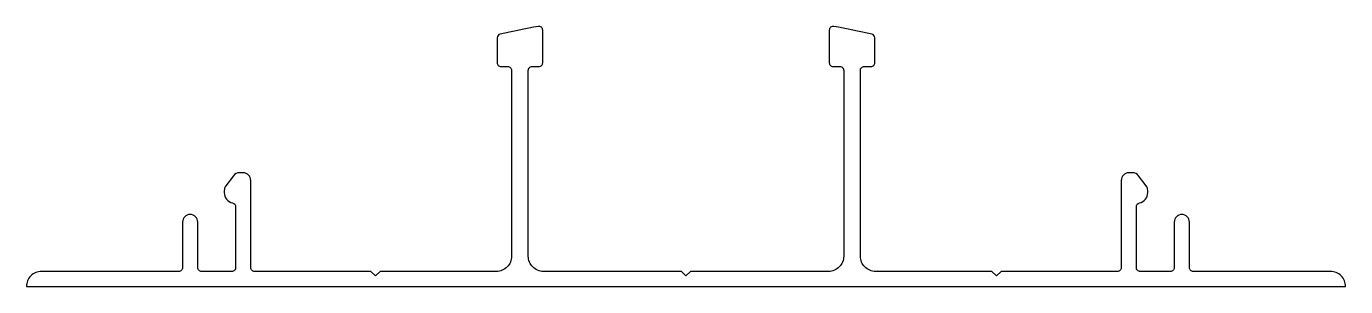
# Model space of a CAD drawing. Extents: x 814 to 901, y 538.2 to 555.4.
import ezdxf

# ---------------------------------------------------------------- set-up
doc = ezdxf.new("R2010")
doc.units = 0
doc.layers.get('0').update_dxf_attribs({"linetype": 'CONTINUOUS'})

msp = doc.modelspace()

# ---------------------------------------------------------------- linework, layer by layer
at = {"color": 7, "linetype": 'CONTINUOUS'}
msp.add_lwpolyline([(847.375, 552.72), (847.825, 552.72, 0.414214), (848.075, 552.97), (848.075, 555.118, 0.466498), (847.782, 555.364, 0.011454), (845.27, 554.86, 0.350877), (845.075, 554.616), (845.075, 552.97, 0.414214), (845.325, 552.72), (845.775, 552.72, -0.414214), (846.025, 552.47), (846.025, 540.22, -0.414214), (845.025, 539.22), (837.35, 539.22), (837.05, 538.92), (836.75, 539.22), (829.075, 539.22, -0.414214), (828.825, 539.47), (828.825, 545.22, 0.414214), (828.325, 545.72), (828.075, 545.72, 0.236068), (827.675, 545.52), (827.175, 544.853, 0.162278), (827.075, 544.553), (827.075, 544.418, 0.353366), (827.628, 543.733, -0.353366), (827.825, 543.489), (827.825, 539.47, -0.414214), (827.575, 539.22), (825.575, 539.22, -0.414214), (825.325, 539.47), (825.325, 542.47, 0.414214), (824.825, 542.97, 0.414214), (824.325, 542.47), (824.325, 539.47, -0.414214), (824.075, 539.22), (815.025, 539.22, 0.414214), (814.025, 538.22), (901.025, 538.22, 0.414214), (900.025, 539.22), (890.975, 539.22, -0.414214), (890.725, 539.47), (890.725, 542.47, 0.414214), (890.225, 542.97, 0.414214), (889.725, 542.47), (889.725, 539.47, -0.414214), (889.475, 539.22), (887.475, 539.22, -0.414214), (887.225, 539.47), (887.225, 543.489, -0.353366), (887.423, 543.733, 0.353366), (887.975, 544.418), (887.975, 544.553, 0.162278), (887.875, 544.853), (887.375, 545.52, 0.236068), (886.975, 545.72), (886.725, 545.72, 0.414214), (886.225, 545.22), (886.225, 539.47, -0.414214), (885.975, 539.22), (878.3, 539.22), (878, 538.92), (877.7, 539.22), (870.025, 539.22, -0.414214), (869.025, 540.22), (869.025, 552.47, -0.414214), (869.275, 552.72), (869.725, 552.72, 0.414214), (869.975, 552.97), (869.975, 554.616, 0.350877), (869.78, 554.86, 0.011454), (867.269, 555.364, 0.466498), (866.975, 555.118), (866.975, 552.97, 0.414214), (867.225, 552.72), (867.675, 552.72, -0.414214), (867.925, 552.47), (867.925, 540.22, -0.414214), (866.925, 539.22), (857.825, 539.22), (857.525, 538.92), (857.225, 539.22), (848.125, 539.22, -0.414214), (847.125, 540.22), (847.125, 552.47, -0.414214)], format="xyb", close=True, dxfattribs=at)

doc.saveas('drawing.dxf')
